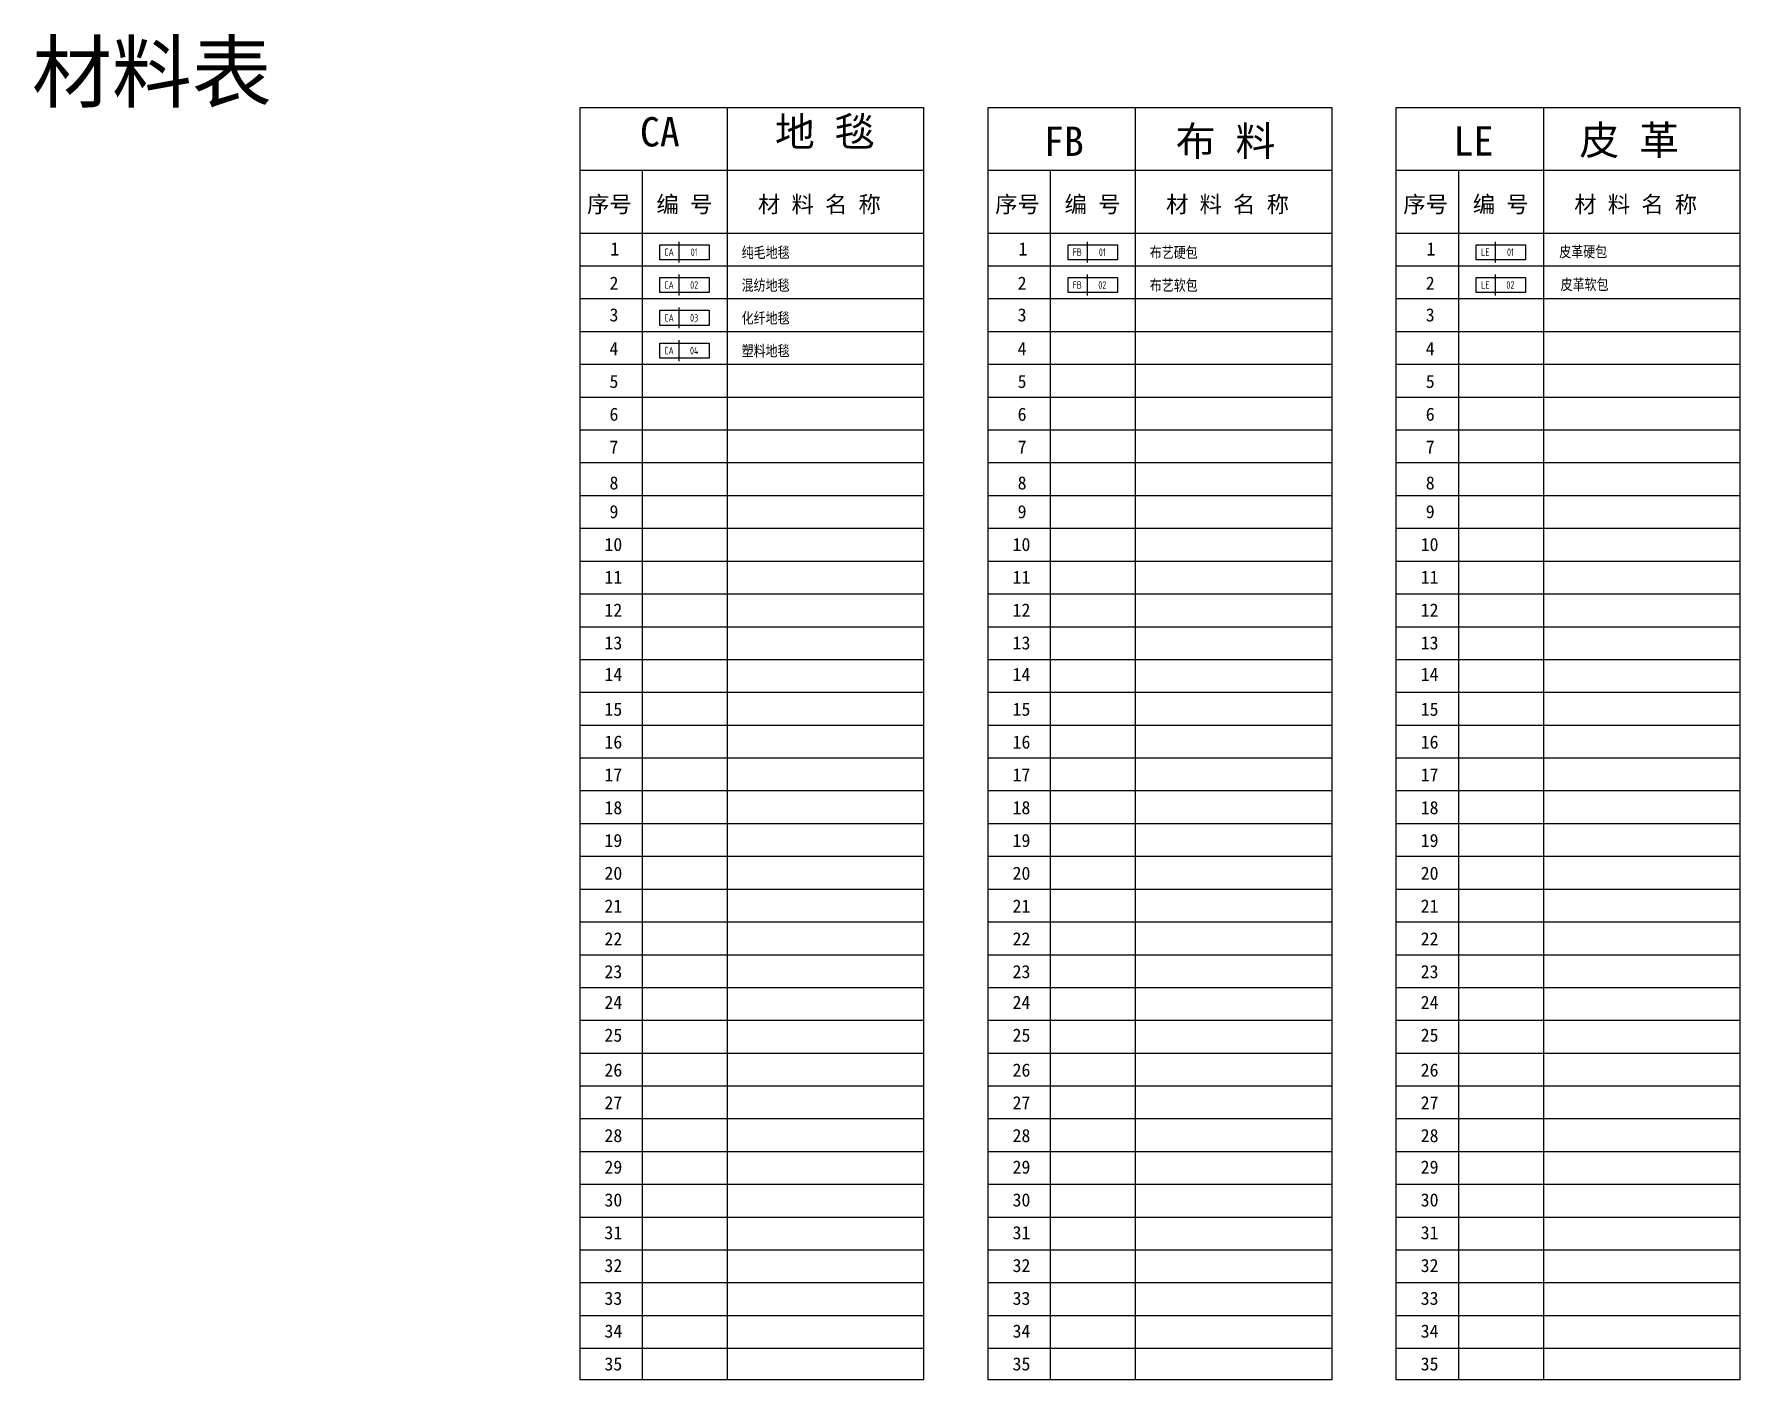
# Model space of a CAD drawing. Header units: millimetres. Extents: x -108685 to 756730, y -311791 to -113.
# Drawn here: x -48688 to -37040, y -280121 to -270934 of the extents above; entities that cross this region are included whole.
import ezdxf
from ezdxf.enums import TextEntityAlignment as Align

# ---------------------------------------------------------------- set-up
doc = ezdxf.new("R2010")
doc.units = ezdxf.units.MM
doc.layers.add('XX9-【标注引线】Dim', color=44, linetype='Continuous')
doc.styles.add('BLIP', font='ARCHSTYL.SHX', dxfattribs={"width": 0.75, "height": 12})
doc.styles.add('LRL-DIMT', font='archquik.shx', dxfattribs={"width": 0.8})
doc.styles.add('LRL-TXT1', font='NSimSun.ttf', dxfattribs={"width": 0.8})
doc.styles.add('新宋体', font='NSimSun.ttf')
doc.styles.add('黑体', font='simhei.ttf')

# ---------------------------------------------------------------- blocks, each defined once
blk = doc.blocks.new('FIN-REF')
for p, q in [((0, -3.5), (0, 3.5)), ((0, 3.5), (23, 3.5)), ((9, -4.83), (9, 4.83)), ((23, 3.5), (23, -3.5)), ((23, -3.5), (0, -3.5))]:
    blk.add_line(p, q)
at = {"style": 'BLIP', "width": 0.8, "flags": 4}
for p in [(-1.25, -3.33), (-1.16, -7.76)]:
    blk.add_attdef('ITEM', text='', height=3.5, dxfattribs=at).set_placement(p, align=Align.BOTTOM_RIGHT)
for tag, p in [('ITEM', (4.27, 0.01)), ('NUM', (15.95, 0.01)), ('ITEM', (10.51, -6.85)), ('ITEM', (10.51, -11.28))]:
    blk.add_attdef(tag, text='', height=3.5, dxfattribs=at).set_placement(p, align=Align.MIDDLE)
for p in [(23.89, -3.41), (24.07, -7.75)]:
    blk.add_attdef('ITEM', text='', height=3.5, dxfattribs=at).set_placement(p, align=Align.BOTTOM_LEFT)

msp = doc.modelspace()

# ---------------------------------------------------------------- linework, layer by layer
for p, q in [((-44960.6, -271435), (-42614.3, -271435)), ((-43956.1, -271435), (-43956.1, -280121.4)), ((-42614.3, -271435), (-42614.3, -280121.4)), ((-42173.6, -271435), (-39827.4, -271435)), ((-41169.2, -271435), (-41169.2, -280121.4)), ((-39827.4, -271435), (-39827.4, -280121.4)), ((-39386.7, -271435), (-37040.4, -271435)), ((-38382.2, -271435), (-38382.2, -280121.4)), ((-37040.4, -271435), (-37040.4, -280121.4)), ((-44960.6, -271863.5), (-42614.3, -271863.5)), ((-44535.9, -271863.5), (-44535.9, -280121.4)), ((-42173.6, -271863.5), (-39827.4, -271863.5)), ((-41749, -271863.5), (-41749, -280121.4)), ((-39386.7, -271863.5), (-37040.4, -271863.5)), ((-38962, -271863.5), (-38962, -280121.4)), ((-44960.6, -272292), (-42614.3, -272292)), ((-42173.6, -272292), (-39827.4, -272292)), ((-39386.7, -272292), (-37040.4, -272292)), ((-44960.6, -272516), (-42614.3, -272516)), ((-42173.6, -272516), (-39827.4, -272516)), ((-39386.7, -272516), (-37040.4, -272516)), ((-44960.6, -272739.9), (-42614.3, -272739.9)), ((-42173.6, -272739.9), (-39827.4, -272739.9)), ((-39386.7, -272739.9), (-37040.4, -272739.9)), ((-44960.6, -272963.8), (-42614.3, -272963.8)), ((-42173.6, -272963.8), (-39827.4, -272963.8)), ((-39386.7, -272963.8), (-37040.4, -272963.8)), ((-44960.6, -273187.8), (-42614.3, -273187.8)), ((-42173.6, -273187.8), (-39827.4, -273187.8)), ((-39386.7, -273187.8), (-37040.4, -273187.8)), ((-44960.6, -273411.7), (-42614.3, -273411.7)), ((-42173.6, -273411.7), (-39827.4, -273411.7)), ((-39386.7, -273411.7), (-37040.4, -273411.7)), ((-44960.6, -273635.6), (-42614.3, -273635.6)), ((-42173.6, -273635.6), (-39827.4, -273635.6)), ((-39386.7, -273635.6), (-37040.4, -273635.6)), ((-44960.6, -273859.5), (-42614.3, -273859.5)), ((-42173.6, -273859.5), (-39827.4, -273859.5)), ((-39386.7, -273859.5), (-37040.4, -273859.5)), ((-44960.6, -274083.5), (-42614.3, -274083.5)), ((-42173.6, -274083.5), (-39827.4, -274083.5)), ((-39386.7, -274083.5), (-37040.4, -274083.5)), ((-44960.6, -274307.4), (-42614.3, -274307.4)), ((-42173.6, -274307.4), (-39827.4, -274307.4)), ((-39386.7, -274307.4), (-37040.4, -274307.4)), ((-44960.6, -274531.3), (-42614.3, -274531.3)), ((-42173.6, -274531.3), (-39827.4, -274531.3)), ((-39386.7, -274531.3), (-37040.4, -274531.3)), ((-44960.6, -274755.2), (-42614.3, -274755.2)), ((-42173.6, -274755.2), (-39827.4, -274755.2)), ((-39386.7, -274755.2), (-37040.4, -274755.2)), ((-44960.6, -274979.2), (-42614.3, -274979.2)), ((-42173.6, -274979.2), (-39827.4, -274979.2)), ((-39386.7, -274979.2), (-37040.4, -274979.2)), ((-44960.6, -275203.1), (-42614.3, -275203.1)), ((-42173.6, -275203.1), (-39827.4, -275203.1)), ((-39386.7, -275203.1), (-37040.4, -275203.1)), ((-44960.6, -275427), (-42614.3, -275427)), ((-42173.6, -275427), (-39827.4, -275427)), ((-39386.7, -275427), (-37040.4, -275427)), ((-44960.6, -275651), (-42614.3, -275651)), ((-42173.6, -275651), (-39827.4, -275651)), ((-39386.7, -275651), (-37040.4, -275651)), ((-44960.6, -275874.9), (-42614.3, -275874.9)), ((-42173.6, -275874.9), (-39827.4, -275874.9)), ((-39386.7, -275874.9), (-37040.4, -275874.9)), ((-44960.6, -276098.8), (-42614.3, -276098.8)), ((-42173.6, -276098.8), (-39827.4, -276098.8)), ((-39386.7, -276098.8), (-37040.4, -276098.8)), ((-44960.6, -276322.7), (-42614.3, -276322.7)), ((-42173.6, -276322.7), (-39827.4, -276322.7)), ((-39386.7, -276322.7), (-37040.4, -276322.7)), ((-44960.6, -276546.7), (-42614.3, -276546.7)), ((-42173.6, -276546.7), (-39827.4, -276546.7)), ((-39386.7, -276546.7), (-37040.4, -276546.7)), ((-44960.6, -276770.6), (-42614.3, -276770.6)), ((-42173.6, -276770.6), (-39827.4, -276770.6)), ((-39386.7, -276770.6), (-37040.4, -276770.6)), ((-44960.6, -276994.5), (-42614.3, -276994.5)), ((-42173.6, -276994.5), (-39827.4, -276994.5)), ((-39386.7, -276994.5), (-37040.4, -276994.5)), ((-44960.6, -277218.5), (-42614.3, -277218.5)), ((-42173.6, -277218.5), (-39827.4, -277218.5)), ((-39386.7, -277218.5), (-37040.4, -277218.5)), ((-44960.6, -277442.4), (-42614.3, -277442.4)), ((-42173.6, -277442.4), (-39827.4, -277442.4)), ((-39386.7, -277442.4), (-37040.4, -277442.4)), ((-44960.6, -277666.3), (-42614.3, -277666.3)), ((-42173.6, -277666.3), (-39827.4, -277666.3)), ((-39386.7, -277666.3), (-37040.4, -277666.3)), ((-44960.6, -277890.2), (-42614.3, -277890.2)), ((-42173.6, -277890.2), (-39827.4, -277890.2)), ((-39386.7, -277890.2), (-37040.4, -277890.2)), ((-44960.6, -278114.2), (-42614.3, -278114.2)), ((-42173.6, -278114.2), (-39827.4, -278114.2)), ((-39386.7, -278114.2), (-37040.4, -278114.2)), ((-44960.6, -278338.1), (-42614.3, -278338.1)), ((-42173.6, -278338.1), (-39827.4, -278338.1)), ((-39386.7, -278338.1), (-37040.4, -278338.1)), ((-44960.6, -278562), (-42614.3, -278562)), ((-42173.6, -278562), (-39827.4, -278562)), ((-39386.7, -278562), (-37040.4, -278562)), ((-44960.6, -278786), (-42614.3, -278786)), ((-42173.6, -278786), (-39827.4, -278786)), ((-39386.7, -278786), (-37040.4, -278786)), ((-44960.6, -279009.9), (-42614.3, -279009.9)), ((-42173.6, -279009.9), (-39827.4, -279009.9)), ((-39386.7, -279009.9), (-37040.4, -279009.9)), ((-44960.6, -279233.8), (-42614.3, -279233.8)), ((-42173.6, -279233.8), (-39827.4, -279233.8)), ((-39386.7, -279233.8), (-37040.4, -279233.8)), ((-44960.6, -279457.7), (-42614.3, -279457.7)), ((-42173.6, -279457.7), (-39827.4, -279457.7)), ((-39386.7, -279457.7), (-37040.4, -279457.7)), ((-44960.6, -279681.7), (-42614.3, -279681.7)), ((-42173.6, -279681.7), (-39827.4, -279681.7)), ((-39386.7, -279681.7), (-37040.4, -279681.7)), ((-44960.6, -279905.6), (-42614.3, -279905.6)), ((-42173.6, -279905.6), (-39827.4, -279905.6)), ((-39386.7, -279905.6), (-37040.4, -279905.6))]:
    msp.add_line(p, q)
for points in [[(-42614.3, -271863.5), (-42614.3, -280121.4), (-44960.6, -280121.4), (-44960.6, -271435)], [(-39827.4, -271863.5), (-39827.4, -280121.4), (-42173.6, -280121.4), (-42173.6, -271435)], [(-37040.4, -271863.5), (-37040.4, -280121.4), (-39386.7, -280121.4), (-39386.7, -271435)]]:
    msp.add_lwpolyline(points)

# ---------------------------------------------------------------- block references
ref = msp.add_blockref('FIN-REF', (-44415.2, -272422.9), dxfattribs=dict(xscale=14.67391304340708, yscale=14.67391304340708, zscale=14.67391304340708))
ref.add_attrib('ITEM', 'CA', dxfattribs={"height": 51.36, "style": 'LRL-DIMT', "width": 0.8}).set_placement((-44352.5, -272422.7), align=Align.MIDDLE)
ref.add_attrib('NUM', '01', dxfattribs={"height": 51.36, "style": 'LRL-DIMT', "width": 0.8}).set_placement((-44181, -272422.7), align=Align.MIDDLE)
ref = msp.add_blockref('FIN-REF', (-41628.2, -272422.9), dxfattribs=dict(xscale=14.67391304340708, yscale=14.67391304340708, zscale=14.67391304340708))
ref.add_attrib('ITEM', 'FB', dxfattribs={"height": 51.36, "style": 'LRL-DIMT', "width": 0.8}).set_placement((-41565.5, -272422.7), align=Align.MIDDLE)
ref.add_attrib('NUM', '01', dxfattribs={"height": 51.36, "style": 'LRL-DIMT', "width": 0.8}).set_placement((-41394.1, -272422.7), align=Align.MIDDLE)
ref = msp.add_blockref('FIN-REF', (-38841.3, -272422.9), dxfattribs=dict(xscale=14.67391304340708, yscale=14.67391304340708, zscale=14.67391304340708))
ref.add_attrib('ITEM', 'LE', dxfattribs={"height": 51.36, "style": 'LRL-DIMT', "width": 0.8}).set_placement((-38778.6, -272422.7), align=Align.MIDDLE)
ref.add_attrib('NUM', '01', dxfattribs={"height": 51.36, "style": 'LRL-DIMT', "width": 0.8}).set_placement((-38607.2, -272422.7), align=Align.MIDDLE)
ref = msp.add_blockref('FIN-REF', (-44415.2, -272646.9), dxfattribs=dict(xscale=14.67391304340708, yscale=14.67391304340708, zscale=14.67391304340708))
ref.add_attrib('ITEM', 'CA', dxfattribs={"height": 51.36, "style": 'LRL-DIMT', "width": 0.8}).set_placement((-44352.5, -272646.7), align=Align.MIDDLE)
ref.add_attrib('NUM', '02', dxfattribs={"height": 51.36, "style": 'LRL-DIMT', "width": 0.8}).set_placement((-44181, -272646.7), align=Align.MIDDLE)
ref = msp.add_blockref('FIN-REF', (-41628.2, -272646.9), dxfattribs=dict(xscale=14.67391304340708, yscale=14.67391304340708, zscale=14.67391304340708))
ref.add_attrib('ITEM', 'FB', dxfattribs={"height": 51.36, "style": 'LRL-DIMT', "width": 0.8}).set_placement((-41565.5, -272646.7), align=Align.MIDDLE)
ref.add_attrib('NUM', '02', dxfattribs={"height": 51.36, "style": 'LRL-DIMT', "width": 0.8}).set_placement((-41394.1, -272646.7), align=Align.MIDDLE)
ref = msp.add_blockref('FIN-REF', (-38841.3, -272646.9), dxfattribs=dict(xscale=14.67391304340708, yscale=14.67391304340708, zscale=14.67391304340708))
ref.add_attrib('ITEM', 'LE', dxfattribs={"height": 51.36, "style": 'LRL-DIMT', "width": 0.8}).set_placement((-38778.6, -272646.7), align=Align.MIDDLE)
ref.add_attrib('NUM', '02', dxfattribs={"height": 51.36, "style": 'LRL-DIMT', "width": 0.8}).set_placement((-38607.2, -272646.7), align=Align.MIDDLE)
ref = msp.add_blockref('FIN-REF', (-44415.2, -272870.8), dxfattribs=dict(xscale=14.67391304340708, yscale=14.67391304340708, zscale=14.67391304340708))
ref.add_attrib('ITEM', 'CA', dxfattribs={"height": 51.36, "style": 'LRL-DIMT', "width": 0.8}).set_placement((-44352.5, -272870.6), align=Align.MIDDLE)
ref.add_attrib('NUM', '03', dxfattribs={"height": 51.36, "style": 'LRL-DIMT', "width": 0.8}).set_placement((-44181, -272870.6), align=Align.MIDDLE)
ref = msp.add_blockref('FIN-REF', (-44415.2, -273094.7), dxfattribs=dict(xscale=14.67391304340708, yscale=14.67391304340708, zscale=14.67391304340708))
ref.add_attrib('ITEM', 'CA', dxfattribs={"height": 51.36, "style": 'LRL-DIMT', "width": 0.8}).set_placement((-44352.5, -273094.5), align=Align.MIDDLE)
ref.add_attrib('NUM', '04', dxfattribs={"height": 51.36, "style": 'LRL-DIMT', "width": 0.8}).set_placement((-44181, -273094.5), align=Align.MIDDLE)

# ---------------------------------------------------------------- texts
at = {"color": 44, "style": '黑体'}
msp.add_text('材料表', height=400, dxfattribs=at).set_placement((-48702.4, -271392.1))
at = {"style": '新宋体'}
for s, height, p in [('序号', 111.96, (-44912.6, -272151.6)), ('编 号', 111.96, (-44438.6, -272151.6)), ('材 料 名 称', 111.96, (-43745.6, -272151.6)), ('序号', 111.96, (-42125.7, -272151.6)), ('编 号', 111.96, (-41651.7, -272151.6)), ('材 料 名 称', 111.96, (-40958.6, -272151.6)), ('序号', 111.96, (-39338.7, -272151.6)), ('编 号', 111.96, (-38864.8, -272151.6)), ('材 料 名 称', 111.96, (-38171.7, -272151.6)), ('1', 89.6, (-44753.8, -272445.3)), ('1', 89.6, (-41966.8, -272445.3)), ('1', 89.6, (-39179.9, -272445.3)), ('2', 89.6, (-44759.3, -272678.8)), ('2', 89.6, (-41972.3, -272678.8)), ('2', 89.6, (-39185.4, -272678.8)), ('3', 89.6, (-44759.3, -272895.3)), ('3', 89.6, (-41972.3, -272895.3)), ('3', 89.6, (-39185.4, -272895.3)), ('4', 89.6, (-44759.3, -273125.7)), ('4', 89.6, (-41972.3, -273125.7)), ('4', 89.6, (-39185.4, -273125.7)), ('5', 89.6, (-44759.3, -273349.6)), ('5', 89.6, (-41972.3, -273349.6)), ('5', 89.6, (-39185.4, -273349.6)), ('6', 89.6, (-44759.3, -273573.5)), ('6', 89.6, (-41972.3, -273573.5)), ('6', 89.6, (-39185.4, -273573.5)), ('7', 89.6, (-44759.3, -273797.4)), ('7', 89.6, (-41972.3, -273797.4)), ('7', 89.6, (-39185.4, -273797.4)), ('8', 89.6, (-44759.3, -274042.5)), ('8', 89.6, (-41972.3, -274042.5)), ('8', 89.6, (-39185.4, -274042.5)), ('9', 89.6, (-44759.3, -274238.9)), ('9', 89.6, (-41972.3, -274238.9)), ('9', 89.6, (-39185.4, -274238.9)), ('10', 89.57, (-44793.9, -274462.8)), ('10', 89.57, (-42007, -274462.8)), ('10', 89.57, (-39220.1, -274462.8)), ('11', 89.57, (-44793.9, -274686.7)), ('11', 89.57, (-42007, -274686.7)), ('11', 89.57, (-39220.1, -274686.7)), ('12', 89.57, (-44793.9, -274910.7)), ('12', 89.57, (-42007, -274910.7)), ('12', 89.57, (-39220.1, -274910.7)), ('13', 89.57, (-44793.9, -275134.6)), ('13', 89.57, (-42007, -275134.6)), ('13', 89.57, (-39220.1, -275134.6)), ('14', 89.57, (-44793.9, -275349.5)), ('14', 89.57, (-42007, -275349.5)), ('14', 89.57, (-39220.1, -275349.5)), ('15', 89.57, (-44793.9, -275587.7)), ('15', 89.57, (-42007, -275587.7)), ('15', 89.57, (-39220.1, -275587.7)), ('16', 89.57, (-44793.9, -275811.6)), ('16', 89.57, (-42007, -275811.6)), ('16', 89.57, (-39220.1, -275811.6)), ('17', 89.57, (-44793.9, -276035.5)), ('17', 89.57, (-42007, -276035.5)), ('17', 89.57, (-39220.1, -276035.5)), ('18', 89.57, (-44793.9, -276259.5)), ('18', 89.57, (-42007, -276259.5)), ('18', 89.57, (-39220.1, -276259.5)), ('19', 89.57, (-44793.9, -276483.4)), ('19', 89.57, (-42007, -276483.4)), ('19', 89.57, (-39220.1, -276483.4)), ('20', 89.57, (-44793.9, -276707.3)), ('20', 89.57, (-42007, -276707.3)), ('20', 89.57, (-39220.1, -276707.3)), ('21', 89.57, (-44793.9, -276931.3)), ('21', 89.57, (-42007, -276931.3)), ('21', 89.57, (-39220.1, -276931.3)), ('22', 89.57, (-44793.9, -277155.2)), ('22', 89.57, (-42007, -277155.2)), ('22', 89.57, (-39220.1, -277155.2)), ('23', 89.57, (-44793.9, -277379.1)), ('23', 89.57, (-42007, -277379.1)), ('23', 89.57, (-39220.1, -277379.1)), ('24', 89.57, (-44793.9, -277588.8)), ('24', 89.57, (-42007, -277588.8)), ('24', 89.57, (-39220.1, -277588.8)), ('25', 89.57, (-44793.9, -277812.7)), ('25', 89.57, (-42007, -277812.7)), ('25', 89.57, (-39220.1, -277812.7)), ('26', 89.57, (-44793.9, -278051)), ('26', 89.57, (-42007, -278051)), ('26', 89.57, (-39220.1, -278051)), ('27', 89.57, (-44793.9, -278274.3)), ('27', 89.57, (-42007, -278274.3)), ('27', 89.57, (-39220.1, -278274.3)), ('28', 89.57, (-44793.9, -278498.2)), ('28', 89.57, (-42007, -278498.2)), ('28', 89.57, (-39220.1, -278498.2)), ('29', 89.57, (-44793.9, -278713.5)), ('29', 89.57, (-42007, -278713.5)), ('29', 89.57, (-39220.1, -278713.5)), ('30', 89.57, (-44793.9, -278937.5)), ('30', 89.57, (-42007, -278937.5)), ('30', 89.57, (-39220.1, -278937.5)), ('31', 89.57, (-44793.9, -279161.4)), ('31', 89.57, (-42007, -279161.4)), ('31', 89.57, (-39220.1, -279161.4)), ('32', 89.57, (-44793.9, -279385.3)), ('32', 89.57, (-42007, -279385.3)), ('32', 89.57, (-39220.1, -279385.3)), ('33', 89.57, (-44793.9, -279609.2)), ('33', 89.57, (-42007, -279609.2)), ('33', 89.57, (-39220.1, -279609.2)), ('34', 89.57, (-44793.9, -279833.2)), ('34', 89.57, (-42007, -279833.2)), ('34', 89.57, (-39220.1, -279833.2)), ('35', 89.57, (-44793.9, -280057.1)), ('35', 89.57, (-42007, -280057.1)), ('35', 89.57, (-39220.1, -280057.1))]:
    msp.add_text(s, height=height, dxfattribs=at).set_placement(p)
at = {"style": 'LRL-TXT1', "width": 0.8}
for s, p in [('纯毛地毯', (-43857, -272461.8)), ('布艺硬包', (-41070.1, -272461.8)), ('皮革硬包', (-38273.9, -272456.7)), ('混纺地毯', (-43857, -272685.7)), ('布艺软包', (-41070.1, -272685.7)), ('皮革软包', (-38264.7, -272680.6)), ('化纤地毯', (-43857, -272909.6)), ('塑料地毯', (-43857, -273133.6))]:
    msp.add_text(s, height=75, dxfattribs=at).set_placement(p)
at = {"layer": 'XX9-【标注引线】Dim', "style": '黑体'}
for s, p in [('CA', (-44551.4, -271700.7)), ('地 毯', (-43630, -271700.7)), ('FB', (-41792.3, -271765)), ('布 料 ', (-40893, -271763.8)), ('LE', (-38995.9, -271762.5)), ('皮 革', (-38136.8, -271757.9))]:
    msp.add_text(s, height=200, dxfattribs=at).set_placement(p)

doc.saveas('drawing.dxf')
